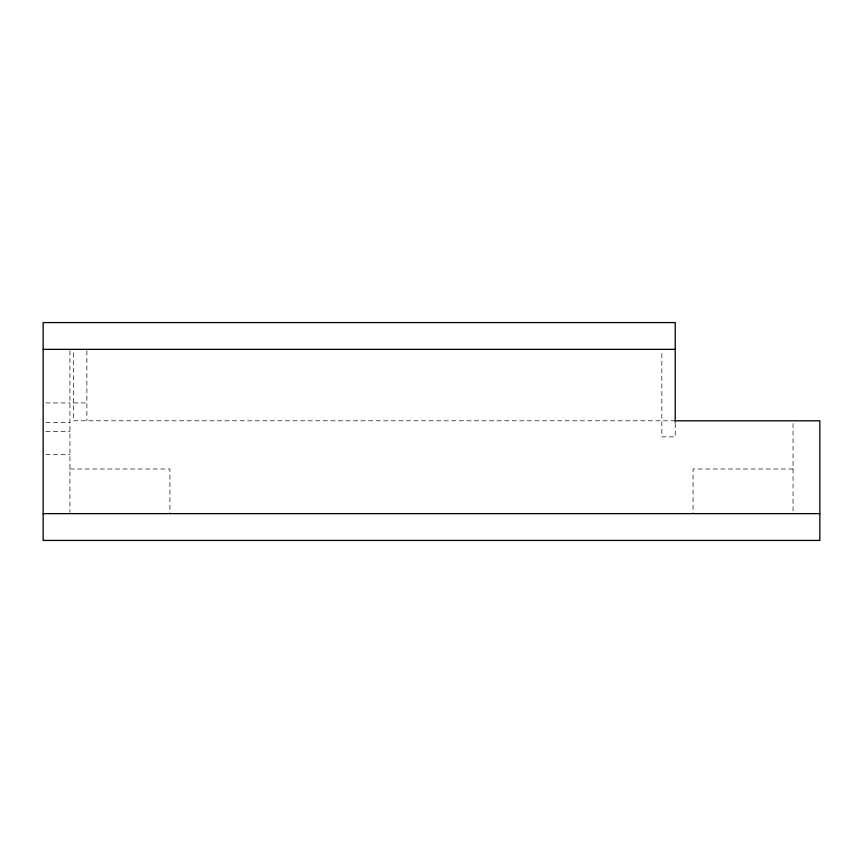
<?xml version="1.0" encoding="UTF-8"?>
<svg xmlns="http://www.w3.org/2000/svg" width="863" height="863" viewBox="0 0 863 863"><rect width="100%" height="100%" fill="white"/><g stroke="black" fill="none" stroke-linecap="round" stroke-linejoin="round"><path stroke-width="0.65" stroke-dasharray="4.32 3.24" d="M45.825 402.935L69.935 402.935M73.506 402.935L86.893 402.935M675.222 420.788L73.506 420.788L73.506 350.712M45.825 422.557L69.935 422.557M45.825 431.478L69.935 431.478M45.825 454.693L69.935 454.693M69.935 468.997L169.925 468.997L169.925 513.636M793.065 468.997L693.075 468.997L693.075 513.636M793.065 423.474L793.065 513.636M675.222 423.399L675.222 436.861L661.835 436.861L661.835 350.712M86.893 350.712L86.893 420.788M69.935 350.712L69.935 512.32"/><path stroke-width="1.29" d="M43.15 349.364L675.222 349.364M675.222 420.788L819.85 420.788L819.85 540.421L43.15 540.421L43.15 322.579L675.222 322.579L675.222 422.05M43.15 513.636L819.85 513.636"/></g></svg>
